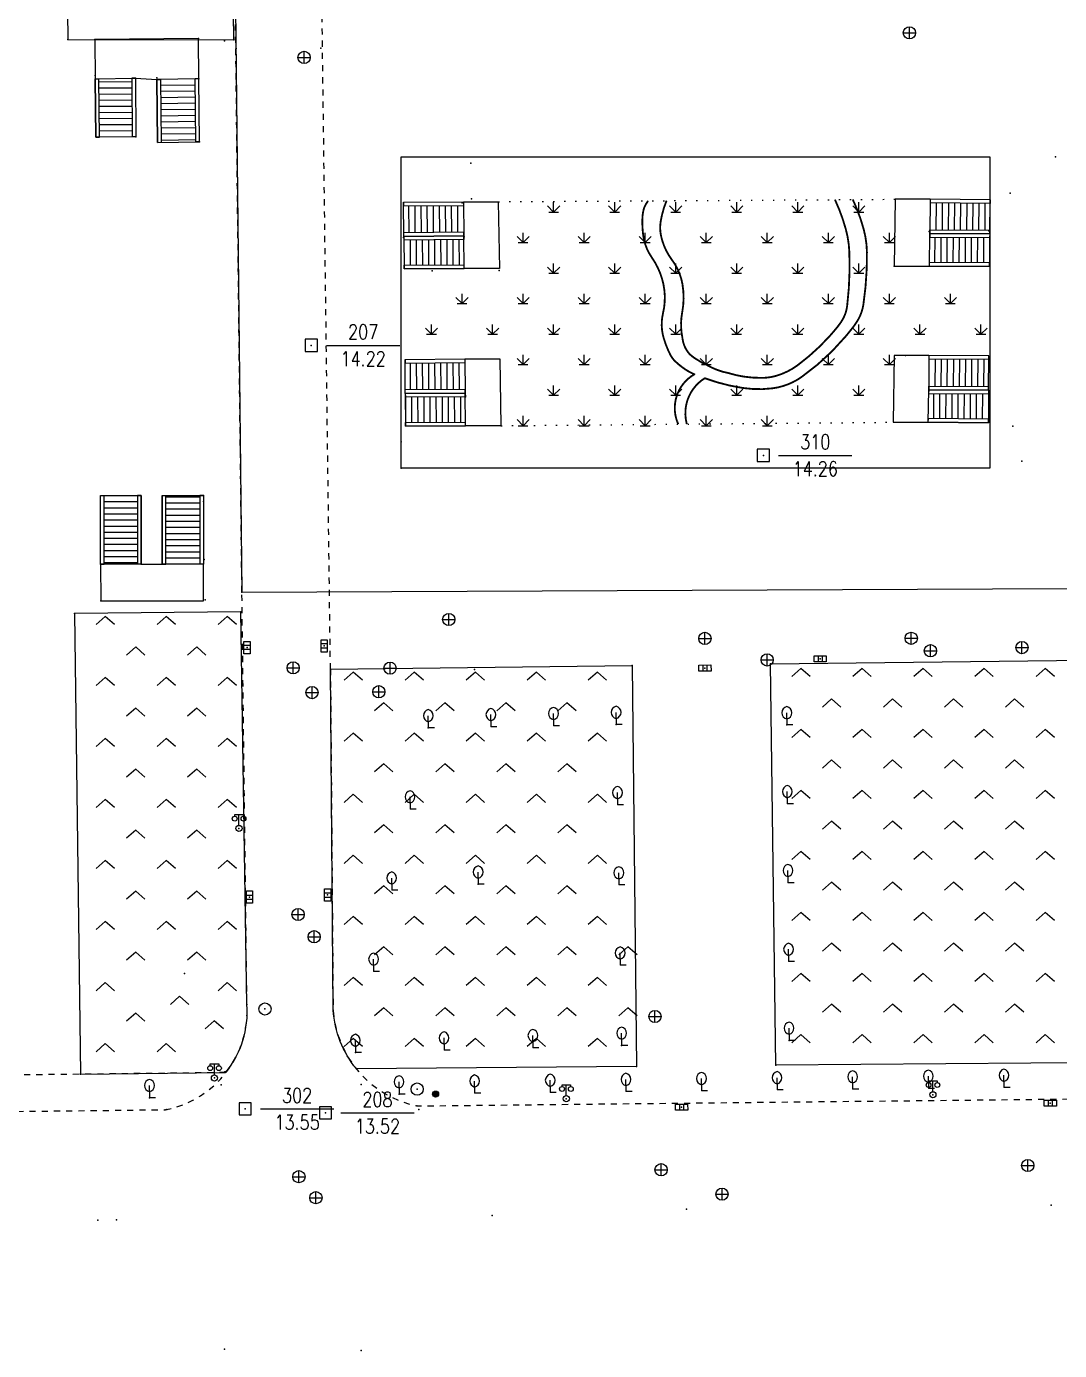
# Model space of a CAD drawing. Extents: x 1060 to 1934, y 610 to 1562.
# Drawn here: x 1554 to 1638.6, y 1188.6 to 1297.1 of the extents above; entities that cross this region are included whole.
import ezdxf
from ezdxf.enums import TextEntityAlignment as Align

# ---------------------------------------------------------------- set-up
doc = ezdxf.new("R2010")
doc.units = 0
doc.header["$LTSCALE"] = 0.5
doc.header["$PDSIZE"] = 0.2
for name, pattern in [('X3', [5, 4, -1]), ('X4', [1.6, 0, -1.6]), ('X6', [2, 1, -1])]:
    doc.linetypes.add(name, pattern=pattern)
doc.layers.get('0').update_dxf_attribs({"linetype": 'CONTINUOUS'})
doc.layers.add('ASSIST', color=7, linetype='CONTINUOUS', plot=False)
for name, color, linetype in [('COMPONENT', 4, 'CONTINUOUS'), ('DLDW', 11, 'CONTINUOUS'), ('DLSS', 4, 'CONTINUOUS'), ('GXYZ', 2, 'CONTINUOUS'), ('JMD', 6, 'CONTINUOUS'), ('KZD', 1, 'CONTINUOUS'), ('ZBTZ', 3, 'CONTINUOUS'), ('ZDH', 1, 'CONTINUOUS')]:
    doc.layers.add(name, color=color, linetype=linetype)
doc.styles.add('HZ', font='rs.shx', dxfattribs={"width": 0.8, "bigfont": 'hztxt.shx'})

# ---------------------------------------------------------------- blocks, each defined once
blk = doc.blocks.new('gc043')
for p, q in [((-1, 0), (1, 0)), ((0, -1), (0, 1))]:
    blk.add_line(p, q)
blk.add_circle((0, 0), 1)
blk = doc.blocks.new('*U25')
at = {"linetype": 'Continuous'}
for points in [[(-0.5, 0.06), (-0.49, -0.11), (-0.49, 0.11)], [(-0.5, 0), (-0.5, -0.06), (-0.5, 0.06)], [(-0.49, -0.11), (-0.5, 0.06), (-0.5, -0.06)], [(-0.49, 0.11), (-0.47, -0.17), (-0.47, 0.17)], [(-0.47, -0.17), (-0.49, 0.11), (-0.49, -0.11)], [(-0.47, 0.17), (-0.45, -0.22), (-0.45, 0.22)], [(-0.45, -0.22), (-0.47, 0.17), (-0.47, -0.17)], [(-0.45, 0.22), (-0.42, -0.27), (-0.42, 0.27)], [(-0.42, -0.27), (-0.45, 0.22), (-0.45, -0.22)], [(-0.42, 0.27), (-0.39, -0.31), (-0.39, 0.31)], [(-0.39, -0.31), (-0.42, 0.27), (-0.42, -0.27)], [(-0.39, 0.31), (-0.35, -0.35), (-0.35, 0.35)], [(-0.35, -0.35), (-0.39, 0.31), (-0.39, -0.31)], [(-0.35, 0.35), (-0.31, -0.39), (-0.31, 0.39)], [(-0.31, -0.39), (-0.35, 0.35), (-0.35, -0.35)], [(-0.31, 0.39), (-0.27, -0.42), (-0.27, 0.42)], [(-0.27, -0.42), (-0.31, 0.39), (-0.31, -0.39)], [(-0.27, 0.42), (-0.22, -0.45), (-0.22, 0.45)], [(-0.22, -0.45), (-0.27, 0.42), (-0.27, -0.42)], [(-0.22, 0.45), (-0.17, -0.47), (-0.17, 0.47)], [(-0.17, -0.47), (-0.22, 0.45), (-0.22, -0.45)], [(-0.17, 0.47), (-0.11, -0.49), (-0.11, 0.49)], [(-0.11, -0.49), (-0.17, 0.47), (-0.17, -0.47)], [(-0.11, 0.49), (-0.06, -0.5), (-0.06, 0.5)], [(-0.06, -0.5), (-0.11, 0.49), (-0.11, -0.49)], [(0, -0.5), (-0.06, 0.5), (-0.06, -0.5)], [(-0.06, 0.5), (0, -0.5), (0, 0.5)], [(0.06, -0.5), (0, 0.5), (0, -0.5)], [(0, 0.5), (0.06, -0.5), (0.06, 0.5)], [(0.11, -0.49), (0.06, 0.5), (0.06, -0.5)], [(0.06, 0.5), (0.11, -0.49), (0.11, 0.49)], [(0.17, -0.47), (0.11, 0.49), (0.11, -0.49)], [(0.11, 0.49), (0.17, -0.47), (0.17, 0.47)], [(0.22, -0.45), (0.17, 0.47), (0.17, -0.47)], [(0.17, 0.47), (0.22, -0.45), (0.22, 0.45)], [(0.27, -0.42), (0.22, 0.45), (0.22, -0.45)], [(0.22, 0.45), (0.27, -0.42), (0.27, 0.42)], [(0.31, -0.39), (0.27, 0.42), (0.27, -0.42)], [(0.27, 0.42), (0.31, -0.39), (0.31, 0.39)], [(0.35, -0.35), (0.31, 0.39), (0.31, -0.39)], [(0.31, 0.39), (0.35, -0.35), (0.35, 0.35)], [(0.39, -0.31), (0.35, 0.35), (0.35, -0.35)], [(0.35, 0.35), (0.39, -0.31), (0.39, 0.31)], [(0.42, -0.27), (0.39, 0.31), (0.39, -0.31)], [(0.39, 0.31), (0.42, -0.27), (0.42, 0.27)], [(0.45, -0.22), (0.42, 0.27), (0.42, -0.27)], [(0.42, 0.27), (0.45, -0.22), (0.45, 0.22)], [(0.47, -0.17), (0.45, 0.22), (0.45, -0.22)], [(0.45, 0.22), (0.47, -0.17), (0.47, 0.17)], [(0.49, -0.11), (0.47, 0.17), (0.47, -0.17)], [(0.47, 0.17), (0.49, -0.11), (0.49, 0.11)], [(0.5, -0.06), (0.49, 0.11), (0.49, -0.11)], [(0.49, 0.11), (0.5, -0.06), (0.5, 0.06)], [(0.5, 0), (0.5, 0.06), (0.5, -0.06)]]:
    blk.add_solid(points, dxfattribs=at)
blk = doc.blocks.new('gcbj0106')
blk.add_circle((0, 0), 0.5)
at = {"linetype": 'Continuous'}
blk.add_blockref('*U25', (0, 0), dxfattribs=at)
blk = doc.blocks.new('gc097')
for p, q in [((-0.7, 2), (-0.7, 2.3)), ((-0.7, 2.3), (0.7, 2.3)), ((0, 0.5), (0, 2.3)), ((0.7, 2.3), (0.7, 2))]:
    blk.add_line(p, q)
for centre, radius in [((-0.7, 1.6), 0.4), ((0, 0), 0.5), ((0.73, 1.6), 0.4)]:
    blk.add_circle(centre, radius)
blk = doc.blocks.new('gc188')
blk.add_circle((0, 0), 1)
blk = doc.blocks.new('gc211')
for p, q in [((0, 0), (-1.5, -1.32)), ((1.5, -1.32), (0, 0))]:
    blk.add_line(p, q)
blk = doc.blocks.new('gc041')
for p, q in [((-1, 0.5), (1, 0.5)), ((-1, -0.5), (-1, 0.5)), ((-0.33, 0.5), (-0.33, -0.5)), ((0.33, 0.5), (0.33, -0.5)), ((1, 0.5), (1, -0.5)), ((1, -0.5), (-1, -0.5))]:
    blk.add_line(p, q)
blk = doc.blocks.new('A$C18D03DA0')
at = {"layer": 'ASSIST', "linetype": 'Continuous', "flags": 128}
for points in [[(0, 0), (4.91, 0.04), (4.93, -2.76), (0.02, -2.8)], [(4.93, -2.76), (0.02, -2.8), (0.04, -5.47), (4.96, -5.43)]]:
    blk.add_lwpolyline(points, close=True, dxfattribs=at)
at = {"layer": 'JMD', "linetype": 'Continuous'}
for p, q in [((0, 0), (4.91, 0.04)), ((0, 0), (0, -0.3)), ((4.91, 0.04), (4.91, -0.26)), ((0, -0.3), (4.91, -0.26)), ((0.41, -0.3), (0.43, -2.49)), ((0.91, -0.29), (0.93, -2.49)), ((1.41, -0.29), (1.43, -2.49)), ((1.91, -0.28), (1.93, -2.48)), ((2.41, -0.28), (2.43, -2.48)), ((2.91, -0.28), (2.93, -2.47)), ((3.41, -0.27), (3.43, -2.47)), ((3.91, -0.27), (3.93, -2.47)), ((4.41, -0.26), (4.43, -2.46)), ((4.91, -0.26), (4.93, -2.46)), ((4.93, -2.46), (0.02, -2.5)), ((0.02, -2.8), (0.02, -2.5)), ((0.02, -2.8), (4.93, -2.76)), ((4.93, -2.76), (0.02, -2.8)), ((0.02, -2.8), (0.03, -3.1)), ((4.94, -3.06), (0.03, -3.1)), ((0.03, -3.1), (0.04, -5.17)), ((0.53, -3.09), (0.54, -5.17)), ((1.03, -3.09), (1.04, -5.16)), ((1.53, -3.09), (1.54, -5.16)), ((2.03, -3.08), (2.04, -5.16)), ((2.53, -3.08), (2.54, -5.15)), ((3.03, -3.07), (3.04, -5.15)), ((3.53, -3.07), (3.54, -5.14)), ((4.03, -3.07), (4.04, -5.14)), ((4.53, -3.06), (4.54, -5.14)), ((4.93, -2.76), (4.93, -2.46)), ((4.93, -2.76), (4.94, -3.06)), ((0.04, -5.17), (4.95, -5.13)), ((0.04, -5.47), (0.04, -5.17)), ((4.96, -5.43), (4.95, -5.13)), ((4.96, -5.43), (0.04, -5.47))]:
    blk.add_line(p, q, dxfattribs=at)
at = {"layer": 'JMD', "linetype": 'Continuous', "flags": 128}
blk.add_lwpolyline([(4.91, 0.04), (7.76, 0.04), (7.85, -5.43), (4.96, -5.43)], dxfattribs=at)
blk = doc.blocks.new('A$C38754354')
at = {"linetype": 'Continuous'}
blk.add_blockref('A$C18D03DA0', (-4.94, 3.06), dxfattribs=at)
blk = doc.blocks.new('A$C49C81DE8')
at = {"linetype": 'Continuous', "xscale": -1}
blk.add_blockref('A$C18D03DA0', (7.85, 5.43), dxfattribs=at)
blk = doc.blocks.new('A$C7513591F')
at = {"linetype": 'Continuous', "xscale": -1}
blk.add_blockref('A$C18D03DA0', (7.757, -0.04), dxfattribs=at)
blk = doc.blocks.new('gc124')
for p, q in [((-1, 1), (0, 0)), ((-0.8, 0), (0.8, 0)), ((0, 0), (0, 1.6)), ((0, 0), (1, 1))]:
    blk.add_line(p, q)
blk = doc.blocks.new('gc143')
for p, q in [((0, 1), (0, 2)), ((0, 1), (0, 0)), ((1, 0), (0, 0))]:
    blk.add_line(p, q)
for centre, start, end in [((0.225, 2), 102.68038, 257.31962), ((-0.225, 2), 282.68038, 77.31962)]:
    blk.add_arc(centre, 1.025, start, end)
blk = doc.blocks.new('gc115')
blk.add_lwpolyline([(-1, -1), (1, -1), (1, 1), (-1, 1)], close=True)
blk.add_point((0, 0))

msp = doc.modelspace()

# ---------------------------------------------------------------- linework, layer by layer
at = {"layer": 'ASSIST', "linetype": 'Continuous', "flags": 128}
for points in [[(1562.88, 1292.83), (1562.92, 1288.03), (1559.64, 1288), (1559.59, 1292.8)], [(1568.14, 1287.63), (1568.07, 1292.79), (1564.63, 1292.74), (1564.7, 1287.58)], [(1560.04, 1253.02), (1560.04, 1258.65), (1563.35, 1258.65), (1563.35, 1253.02)], [(1568.45, 1258.65), (1568.45, 1253.02), (1565.07, 1253.02), (1565.07, 1258.65)]]:
    msp.add_lwpolyline(points, close=True, dxfattribs=at)
at = {"layer": 'DLSS', "linetype": 'X6', "elevation": 13.77, "flags": 128}
for points in [[(1578.86, 1244.42), (1576.98, 1391.98), (1576.98, 1405.81, -0.207514), (1578.94, 1412.08, -0.238549), (1584.21, 1415), (1691.08, 1416.2, -0.252129), (1696.69, 1413.18, -0.114855), (1698.4, 1407.87), (1698.31, 1399.46), (1699.07, 1358.32)], [(1481.27, 1263.79), (1481.85, 1213.45, 0.346148), (1487.36, 1207.43), (1565.32, 1208.33)], [(1565.32, 1208.33), (1565.46, 1208.35, 0.374764), (1572.02, 1216.96), (1571.61, 1250.74)], [(1578.86, 1244.42), (1579.08, 1216.48, 0.334829), (1585.94, 1208.64), (1664.15, 1209.47)]]:
    msp.add_lwpolyline(points, format="xyb", dxfattribs=at)
for points in [[(1571.61, 1250.74), (1570.02, 1391.86)], [(1570.27, 1211.37), (1482.9, 1210.36)]]:
    msp.add_lwpolyline(points, dxfattribs=at)
at = {"layer": 'DLSS', "linetype": 'X3', "const_width": 0.15}
for points in [[(1604.88, 1282.8, 0.030331), (1604.62, 1282.37, 0.054726), (1604.52, 1282.11, 0.060133), (1604.41, 1281.3, 0.037433), (1604.47, 1280, 0.120794), (1605.18, 1278.15, -0.100302), (1606.13, 1275.97, -0.110538), (1606.1, 1273.59, 0.129724), (1606.15, 1271.56, 0.04447), (1606.68, 1270.21, 0.090147), (1607.11, 1269.63, 0.039329), (1607.91, 1268.99, 0.046843), (1608.67, 1268.58, 0.009878)], [(1609.52, 1268.26, 0.051793), (1612.63, 1267.46, 0.06863), (1615.06, 1267.43, 0.123642), (1617.46, 1268.37, 0.064038), (1621.07, 1271.7, 0.008657), (1621.68, 1272.46, 0.018652), (1621.94, 1272.83, 0.110521), (1622.51, 1274.3, 0.04006), (1622.8, 1278.59, 0.062799), (1622.54, 1280.44, 0.044523), (1621.64, 1282.9)]]:
    msp.add_lwpolyline(points, format="xyb", dxfattribs=at)
at = {"layer": 'DLSS', "linetype": 'X3', "const_width": 0.15, "flags": 128}
for points in [[(1606.39, 1282.81, 0.056396), (1605.91, 1281.11, 0.08983), (1605.92, 1280, 0.112897), (1606.84, 1277.94, -0.118897), (1607.69, 1275.97, -0.090118), (1607.67, 1273.65, 0.100097), (1607.69, 1271.56, 0.165373), (1608.3, 1270.21, 0.061543), (1608.98, 1269.73, 0.059077), (1609.64, 1269.37, 0.088737), (1611.46, 1268.68, 0.077198), (1614.06, 1268.29, 0.07896), (1615.35, 1268.45, 0.089754), (1617.12, 1269.32, 0.049742), (1619.74, 1271.7, 0.011298), (1620.33, 1272.39, 0.018845), (1620.66, 1272.83, 0.123632), (1621.18, 1274.18, 0.039904), (1621.36, 1278.59, 0.057354), (1621.07, 1280.47, 0.042174), (1620.18, 1282.89)], [(1608.67, 1268.58, 0.166351), (1607.3, 1267.02, 0.166351), (1607.18, 1264.95, 0.018995), (1607.26, 1264.72, 0.018995), (1607.35, 1264.49)], [(1609.52, 1268.26, 0.144346), (1608.25, 1266.83, 0.144346), (1607.96, 1264.95, 0.017094), (1608, 1264.72, 0.017094), (1608.05, 1264.5)]]:
    msp.add_lwpolyline(points, format="xyb", dxfattribs=at)
at = {"layer": 'JMD', "linetype": 'Continuous'}
for p, q in [((1559.59, 1292.8), (1559.89, 1292.8)), ((1559.59, 1292.8), (1559.64, 1288)), ((1559.94, 1288.01), (1559.89, 1292.8)), ((1562.58, 1292.53), (1559.9, 1292.51)), ((1562.59, 1292.03), (1559.9, 1292.01)), ((1562.88, 1292.83), (1562.58, 1292.83)), ((1562.58, 1292.83), (1562.62, 1288.03)), ((1562.88, 1292.83), (1562.92, 1288.03)), ((1564.63, 1292.74), (1564.93, 1292.74)), ((1564.7, 1287.58), (1564.63, 1292.74)), ((1567.77, 1292.78), (1564.93, 1292.74)), ((1564.93, 1292.74), (1565, 1287.59)), ((1567.77, 1292.28), (1564.93, 1292.24)), ((1568.07, 1292.79), (1567.77, 1292.78)), ((1567.84, 1287.62), (1567.77, 1292.78)), ((1568.14, 1287.63), (1568.07, 1292.79)), ((1562.59, 1291.53), (1559.91, 1291.51)), ((1562.6, 1291.03), (1559.91, 1291.01)), ((1567.78, 1291.78), (1564.94, 1291.74)), ((1567.79, 1291.28), (1564.95, 1291.24)), ((1562.6, 1290.53), (1559.92, 1290.51)), ((1562.6, 1290.03), (1559.92, 1290.01)), ((1567.79, 1290.78), (1564.95, 1290.74)), ((1567.8, 1290.28), (1564.96, 1290.24)), ((1567.81, 1289.78), (1564.97, 1289.74)), ((1562.61, 1289.53), (1559.92, 1289.51)), ((1562.61, 1289.03), (1559.93, 1289.01)), ((1567.81, 1289.28), (1564.98, 1289.24)), ((1567.82, 1288.78), (1564.98, 1288.74)), ((1559.64, 1288), (1559.94, 1288.01)), ((1562.62, 1288.53), (1559.93, 1288.51)), ((1562.62, 1288.03), (1559.94, 1288.01)), ((1562.92, 1288.03), (1562.62, 1288.03)), ((1567.83, 1288.28), (1564.99, 1288.24)), ((1567.83, 1287.78), (1565, 1287.74)), ((1568.14, 1287.63), (1567.84, 1287.62)), ((1564.7, 1287.58), (1565, 1287.59)), ((1560.04, 1258.65), (1560.34, 1258.65)), ((1560.04, 1253.02), (1560.04, 1258.65)), ((1560.34, 1253.02), (1560.34, 1258.65)), ((1560.34, 1258.65), (1563.05, 1258.65)), ((1563.35, 1258.65), (1563.05, 1258.65)), ((1563.05, 1258.65), (1563.05, 1253.02)), ((1563.35, 1253.02), (1563.35, 1258.65)), ((1565.07, 1258.65), (1565.37, 1258.65)), ((1565.07, 1258.65), (1565.07, 1253.02)), ((1565.37, 1253.02), (1565.37, 1258.65)), ((1568.15, 1258.52), (1565.37, 1258.52)), ((1568.45, 1258.65), (1568.15, 1258.65)), ((1568.15, 1258.65), (1568.15, 1253.02)), ((1568.45, 1258.65), (1568.45, 1253.02)), ((1560.34, 1258.15), (1563.05, 1258.15)), ((1560.34, 1257.65), (1563.05, 1257.65)), ((1568.15, 1258.02), (1565.37, 1258.02)), ((1568.15, 1257.52), (1565.37, 1257.52)), ((1560.34, 1257.15), (1563.05, 1257.15)), ((1560.34, 1256.65), (1563.05, 1256.65)), ((1560.34, 1256.15), (1563.05, 1256.15)), ((1568.15, 1257.02), (1565.37, 1257.02)), ((1568.15, 1256.52), (1565.37, 1256.52)), ((1560.34, 1255.65), (1563.05, 1255.65)), ((1560.34, 1255.15), (1563.05, 1255.15)), ((1568.15, 1256.02), (1565.37, 1256.02)), ((1568.15, 1255.52), (1565.37, 1255.52)), ((1560.34, 1254.65), (1563.05, 1254.65)), ((1560.34, 1254.15), (1563.05, 1254.15)), ((1568.15, 1255.02), (1565.37, 1255.02)), ((1568.15, 1254.52), (1565.37, 1254.52)), ((1568.15, 1254.02), (1565.37, 1254.02)), ((1560.04, 1253.02), (1560.34, 1253.02)), ((1560.34, 1253.65), (1563.05, 1253.65)), ((1560.34, 1253.15), (1563.05, 1253.15)), ((1563.35, 1253.02), (1563.05, 1253.02)), ((1565.07, 1253.02), (1565.37, 1253.02)), ((1568.15, 1253.52), (1565.37, 1253.52)), ((1568.15, 1253.02), (1565.37, 1253.02)), ((1568.45, 1253.02), (1568.15, 1253.02))]:
    msp.add_line(p, q, dxfattribs=at)
at = {"layer": 'JMD', "linetype": 'Continuous', "flags": 128}
for points in [[(1571.61, 1250.74), (1786.79, 1251.69), (1786.26, 1299.57), (1571.08, 1298.61)], [(1584.64, 1260.9), (1584.64, 1286.4), (1632.87, 1286.4), (1632.87, 1260.9)]]:
    msp.add_lwpolyline(points, close=True, dxfattribs=at)
for points in [[(1568.07, 1292.79), (1568.05, 1296.08), (1559.56, 1296), (1559.59, 1292.8)], [(1562.88, 1292.83), (1564.63, 1292.74)], [(1560.04, 1253.02), (1560.06, 1250.01), (1568.45, 1250.01), (1568.45, 1253.02)]]:
    msp.add_lwpolyline(points, dxfattribs=at)
at = {"layer": 'JMD', "linetype": 'X4', "flags": 128}
for points in [[(1592.61, 1282.72), (1625.12, 1282.92)], [(1592.82, 1264.37), (1624.94, 1264.65)]]:
    msp.add_lwpolyline(points, dxfattribs=at)
at = {"layer": 'JMD', "linetype": 'Continuous', "elevation": 16.8, "flags": 128}
msp.add_lwpolyline([(1563.35, 1253.02), (1565.07, 1253.02)], dxfattribs=at)
at = {"layer": 'KZD', "linetype": 'Continuous'}
for p, q in [((1578.54, 1270.95), (1584.54, 1270.95)), ((1615.57, 1261.94), (1621.57, 1261.94)), ((1573.13, 1208.4), (1579.13, 1208.4)), ((1579.71, 1208.07), (1585.71, 1208.07))]:
    msp.add_line(p, q, dxfattribs=at)
at = {"layer": 'ZBTZ', "linetype": 'Continuous', "flags": 128}
for points, elevation in [([(1570.94, 1295.97), (1570.32, 1346.32), (1556.76, 1346.16), (1557.34, 1296.02)], 14.24), ([(1615.34, 1211.98), (1614.9, 1244.85), (1664.07, 1245.43), (1664.07, 1212.35)], 13.63)]:
    msp.add_lwpolyline(points, close=True, dxfattribs=dict(at, elevation=elevation))
for points, elevation in [([(1571.51, 1249.12), (1557.91, 1248.97), (1558.39, 1211.24), (1570.27, 1211.37, 0.19367), (1572.02, 1216.96)], 14.09), ([(1578.86, 1244.42), (1603.57, 1244.73), (1603.93, 1211.86), (1580.99, 1211.67, -0.153165), (1579.08, 1216.48)], 14.15)]:
    msp.add_lwpolyline(points, format="xyb", close=True, dxfattribs=dict(at, elevation=elevation))
at = {"layer": 'ZDH', "linetype": 'Continuous'}
for p in [(1626.28, 1296.56, 13.86), (1626.28, 1296.56, 13.86), (1557.34, 1296.02, 14), (1557.34, 1296.02, 14), (1557.34, 1296.02, 14), (1559.56, 1296, 16.93), (1559.56, 1296, 16.93), (1559.56, 1296, 16.93), (1568.05, 1296.08, 16.91), (1568.05, 1296.08, 16.91), (1568.05, 1296.08, 16.91), (1570.17, 1295.91, 14.12), (1570.17, 1295.91, 14.12), (1570.17, 1295.91, 14.12), (1570.94, 1295.97, 14.24), (1570.94, 1295.97, 14.24), (1570.94, 1295.97, 14.24), (1571.13, 1295.27, 14.23), (1571.13, 1295.27, 14.23), (1571.13, 1295.27, 14.23), (1578.08, 1295.3, 14.22), (1578.08, 1295.3, 14.22), (1578.08, 1295.3, 14.22), (1576.7, 1294.54, 14.26), (1576.7, 1294.54, 14.26), (1576.7, 1294.54, 14.26), (1559.58, 1293.05, 16.93), (1559.58, 1293.05, 16.93), (1559.58, 1293.05, 16.93), (1562.88, 1292.83, 16.92), (1562.88, 1292.83, 16.92), (1562.88, 1292.83, 16.92), (1564.63, 1292.86, 17.32), (1564.63, 1292.86, 16.91), (1564.63, 1292.86, 16.91), (1564.63, 1292.86, 16.91), (1568.07, 1292.79, 16.9), (1568.07, 1292.79, 16.9), (1568.07, 1292.79, 16.9), (1559.64, 1288.16, 19.39), (1559.64, 1288.16, 19.39), (1559.64, 1288.16, 19.39), (1562.92, 1288.03, 19.42), (1562.92, 1288.03, 19.42), (1562.92, 1288.03, 19.42), (1568.14, 1287.63, 14.14), (1568.14, 1287.63, 14.14), (1568.14, 1287.63, 14.14), (1590.37, 1285.87, 14.27), (1590.37, 1285.87, 14.27), (1638.25, 1286.4, 14.28), (1638.25, 1286.4, 14.28), (1634.52, 1283.43, 14.26), (1634.52, 1283.43, 14.26), (1589.66, 1282.63, 16.99), (1589.66, 1282.63, 16.99), (1590.41, 1282.96, 14.24), (1590.41, 1282.96, 14.24), (1592.62, 1282.68, 16.98), (1592.62, 1282.68, 16.98), (1604.52, 1282.11, 13.77), (1604.52, 1282.11, 13.77), (1627.9, 1280.27, 16.93), (1627.9, 1280.27, 16.93), (1632.79, 1280.34, 14.25), (1632.79, 1280.34, 14.25), (1584.85, 1279.79, 14.26), (1584.85, 1279.79, 14.26), (1589.82, 1279.84, 17.03), (1589.82, 1279.84, 17.03), (1604.47, 1280, 13.9), (1604.47, 1280, 13.9), (1587.19, 1277.05, 18.42), (1587.19, 1277.05, 18.42), (1592.67, 1277.09, 16.99), (1592.67, 1277.09, 16.99), (1625.03, 1277.45, 16.98), (1625.03, 1277.45, 16.98), (1606.13, 1275.97, 13.97), (1606.13, 1275.97, 13.97), (1621.94, 1272.83, 13.88), (1621.94, 1272.83, 13.88), (1606.15, 1271.56, 13.98), (1606.15, 1271.56, 13.98), (1621.07, 1271.7, 13.9), (1621.07, 1271.7, 13.9), (1577.29, 1270.95, 14.22), (1607.11, 1269.63, 13.96), (1607.11, 1269.63, 13.96), (1625.95, 1270.12, 21.61), (1625.95, 1270.12, 21.61), (1608.67, 1268.58, 13.93), (1608.67, 1268.58, 13.93), (1609.52, 1268.26, 13.92), (1609.52, 1268.26, 13.92), (1589.89, 1267.14, 17.01), (1589.89, 1267.14, 17.01), (1615.06, 1267.43, 13.9), (1615.06, 1267.43, 13.9), (1589.91, 1266.74, 16.87), (1589.91, 1266.74, 16.87), (1607.96, 1264.95, 13.82), (1607.96, 1264.95, 13.82), (1634.75, 1264.33, 14.26), (1634.75, 1264.33, 14.26), (1584.65, 1263.04, 14.26), (1584.65, 1263.04, 14.26), (1614.32, 1261.94, 14.26), (1584.64, 1260.9, 14.26), (1584.64, 1260.9, 14.26), (1635.48, 1261.45, 14.26), (1635.48, 1261.45, 14.26), (1568.45, 1258.65, 14.13), (1568.45, 1258.65, 14.13), (1568.45, 1258.65, 14.13), (1568.45, 1258.17, 19.43), (1568.45, 1258.17, 19.43), (1568.45, 1258.17, 19.43), (1560.04, 1253.02, 16.93), (1560.04, 1253.02, 16.93), (1560.04, 1253.02, 16.93), (1563.35, 1253.02, 16.8), (1563.35, 1253.02, 16.8), (1563.35, 1253.02, 16.8), (1565.07, 1253.39, 16.91), (1565.07, 1253.39, 16.91), (1565.07, 1253.39, 16.91), (1568.52, 1253.41, 16.91), (1568.52, 1253.41, 16.91), (1568.52, 1253.41, 16.91), (1571.61, 1250.74, 14.07), (1571.61, 1250.74, 14.07), (1571.61, 1250.74, 14.07), (1560.06, 1250.01, 16.92), (1560.06, 1250.01, 16.92), (1560.06, 1250.01, 16.92), (1568.59, 1250.09, 16.92), (1568.59, 1250.09, 16.92), (1568.59, 1250.09, 16.92), (1557.91, 1248.97, 13.99), (1557.91, 1248.97, 13.99), (1557.91, 1248.97, 13.99), (1571.51, 1249.12, 14.09), (1571.51, 1249.12, 14.09), (1571.51, 1249.12, 14.09), (1588.55, 1248.49, 13.89), (1588.55, 1248.49, 13.89), (1588.55, 1248.49, 13.89), (1609.53, 1246.94, 13.85), (1609.53, 1246.94, 13.85), (1609.53, 1246.94, 13.85), (1626.43, 1246.95, 13.82), (1626.43, 1246.95, 13.82), (1626.43, 1246.95, 13.82), (1572.03, 1246.19, 14.2), (1572.03, 1246.19, 14.2), (1572.03, 1246.19, 14.2), (1578.35, 1246.32, 14.19), (1578.35, 1246.32, 14.19), (1578.35, 1246.32, 14.19), (1628, 1245.93, 13.8), (1628, 1245.93, 13.8), (1628, 1245.93, 13.8), (1635.5, 1246.19, 13.81), (1635.5, 1246.19, 13.81), (1635.5, 1246.19, 13.81), (1575.81, 1244.53, 14.24), (1575.81, 1244.53, 14.24), (1575.81, 1244.53, 14.24), (1578.86, 1244.42, 14.15), (1578.86, 1244.42, 14.15), (1578.86, 1244.42, 14.15), (1583.74, 1244.5, 13.82), (1583.74, 1244.5, 13.82), (1583.74, 1244.5, 13.82), (1590.67, 1244.4, 13.81), (1590.67, 1244.4, 13.81), (1590.67, 1244.4, 13.81), (1603.57, 1244.73, 13.81), (1603.57, 1244.73, 13.81), (1603.57, 1244.73, 13.81), (1609.53, 1244.51, 13.79), (1609.53, 1244.51, 13.79), (1609.53, 1244.51, 13.79), (1614.63, 1245.18, 13.79), (1614.63, 1245.18, 13.79), (1614.63, 1245.18, 13.79), (1614.9, 1244.85, 13.79), (1614.9, 1244.85, 13.79), (1614.9, 1244.85, 13.79), (1618.97, 1245.26, 13.78), (1618.97, 1245.26, 13.78), (1618.97, 1245.26, 13.78), (1577.35, 1242.5, 14.21), (1577.35, 1242.5, 14.21), (1577.35, 1242.5, 14.21), (1582.82, 1242.57, 14.11), (1582.82, 1242.57, 14.11), (1582.82, 1242.57, 14.11), (1602.26, 1239.88, 13.92), (1602.26, 1239.88, 13.92), (1602.26, 1239.88, 13.92), (1586.87, 1239.61, 14.17), (1586.87, 1239.61, 14.17), (1586.87, 1239.61, 14.17), (1616.24, 1239.85, 14.01), (1616.24, 1239.85, 14.01), (1616.24, 1239.85, 14.01), (1571.37, 1231.37, 14.27), (1571.37, 1231.37, 14.27), (1571.37, 1231.37, 14.27), (1578.63, 1225.92, 14), (1578.63, 1225.92, 14), (1578.63, 1225.92, 14), (1590.96, 1226.8, 14.46), (1590.96, 1226.8, 14.46), (1590.96, 1226.8, 14.46), (1572.23, 1225.75, 14), (1572.23, 1225.75, 14), (1572.23, 1225.75, 14), (1576.21, 1224.32, 13.99), (1576.21, 1224.32, 13.99), (1576.21, 1224.32, 13.99), (1577.53, 1222.5, 13.93), (1577.53, 1222.5, 13.93), (1577.53, 1222.5, 13.93), (1566.9, 1219.48, 13.97), (1566.9, 1219.48, 13.97), (1566.9, 1219.48, 13.97), (1572.02, 1216.96, 13.75), (1572.02, 1216.96, 13.75), (1572.02, 1216.96, 13.75), (1573.5, 1216.58, 13.77), (1573.5, 1216.58, 13.77), (1573.5, 1216.58, 13.77), (1579.08, 1216.48, 13.74), (1579.08, 1216.48, 13.74), (1579.08, 1216.48, 13.74), (1605.44, 1215.97, 13.61), (1605.44, 1215.97, 13.61), (1605.44, 1215.97, 13.61), (1616.42, 1214.01, 14), (1616.42, 1214.01, 14), (1616.42, 1214.01, 14), (1580.9, 1213.01, 13.83), (1580.9, 1213.01, 13.83), (1580.9, 1213.01, 13.83), (1602.71, 1213.6, 13.82), (1602.71, 1213.6, 13.82), (1602.71, 1213.6, 13.82), (1603.93, 1211.86, 13.54), (1603.93, 1211.86, 13.54), (1603.93, 1211.86, 13.54), (1615.34, 1211.98, 13.63), (1615.34, 1211.98, 13.63), (1615.34, 1211.98, 13.63), (1558.39, 1211.24, 13.5), (1558.39, 1211.24, 13.5), (1558.39, 1211.24, 13.5), (1569.36, 1210.93, 13.57), (1569.36, 1210.93, 13.57), (1569.36, 1210.93, 13.57), (1570.13, 1211.37, 13.59), (1570.13, 1211.37, 13.59), (1570.13, 1211.37, 13.59), (1570.21, 1211.44, 13.63), (1570.21, 1211.44, 13.63), (1570.21, 1211.44, 13.63), (1580.99, 1211.67, 13.61), (1580.99, 1211.67, 13.61), (1580.99, 1211.67, 13.61), (1569.92, 1210.38, 13.51), (1569.92, 1210.38, 13.51), (1569.92, 1210.38, 13.51), (1581.38, 1210.39, 13.54), (1581.38, 1210.39, 13.54), (1581.38, 1210.39, 13.54), (1584.48, 1209.61, 13.56), (1584.48, 1209.61, 13.56), (1584.48, 1209.61, 13.56), (1585.96, 1210.02, 13.55), (1585.96, 1210.02, 13.55), (1585.96, 1210.02, 13.55), (1587.47, 1209.61, 13.52), (1587.47, 1209.61, 13.52), (1587.47, 1209.61, 13.52), (1628.2, 1209.55, 13.79), (1628.2, 1209.55, 13.79), (1628.2, 1209.55, 13.79), (1564.04, 1209.31, 13.5), (1564.04, 1209.31, 13.5), (1564.04, 1209.31, 13.5), (1585.94, 1208.64, 13.39), (1585.94, 1208.64, 13.39), (1585.94, 1208.64, 13.39), (1598.18, 1209.23, 13.46), (1598.18, 1209.23, 13.46), (1598.18, 1209.23, 13.46), (1607.62, 1208.54, 13.4), (1607.62, 1208.54, 13.4), (1607.62, 1208.54, 13.4), (1637.82, 1208.87, 13.85), (1637.82, 1208.87, 13.85), (1637.82, 1208.87, 13.85), (1565.32, 1208.33, 13.39), (1565.32, 1208.33, 13.39), (1565.32, 1208.33, 13.39), (1565.46, 1208.35, 13.39), (1565.46, 1208.35, 13.39), (1565.46, 1208.35, 13.39), (1571.88, 1208.4, 13.55), (1578.46, 1208.07, 13.52), (1586.11, 1208.35, 13.39), (1586.11, 1208.35, 13.39), (1586.11, 1208.35, 13.39), (1605.94, 1203.41, 13.47), (1605.94, 1203.41, 13.47), (1605.94, 1203.41, 13.47), (1635.97, 1203.76, 13.87), (1635.97, 1203.76, 13.87), (1635.97, 1203.76, 13.87), (1576.28, 1202.84, 13.48), (1576.28, 1202.84, 13.48), (1576.28, 1202.84, 13.48), (1577.67, 1201.12, 13.42), (1577.67, 1201.12, 13.42), (1577.67, 1201.12, 13.42), (1610.93, 1201.41, 13.51), (1610.93, 1201.41, 13.51), (1610.93, 1201.41, 13.51), (1608.01, 1200.17, 13.43), (1608.01, 1200.17, 13.43), (1608.01, 1200.17, 13.43), (1637.89, 1200.51, 13.85), (1637.89, 1200.51, 13.85), (1637.89, 1200.51, 13.85), (1559.81, 1199.28, 13.3), (1559.81, 1199.28, 13.3), (1559.81, 1199.28, 13.3), (1561.35, 1199.32, 13.29), (1561.35, 1199.32, 13.29), (1561.35, 1199.32, 13.29), (1592.11, 1199.65, 13.33), (1592.11, 1199.65, 13.33), (1592.11, 1199.65, 13.33), (1570.17, 1188.71, 12.82), (1570.17, 1188.71, 12.82), (1570.17, 1188.71, 12.82), (1581.37, 1188.6, 12.79), (1581.37, 1188.6, 12.79), (1581.37, 1188.6, 12.79)]:
    msp.add_point(p, dxfattribs=at)

# ---------------------------------------------------------------- block references
at = {"linetype": 'Continuous'}
for name, p in [('A$C18D03DA0', (1584.85, 1282.68, 16.98)), ('A$C49C81DE8', (1625.03, 1277.45, 16.98)), ('A$C38754354', (1589.91, 1266.74, 16.87)), ('A$C7513591F', (1625.03, 1270.12, 16.98))]:
    msp.add_blockref(name, p, dxfattribs=at)
at = {"layer": 'COMPONENT', "linetype": 'Continuous', "xscale": 0.5, "yscale": 0.5}
msp.add_blockref('gcbj0106', (1587.47, 1209.61, 13.52), dxfattribs=at)
at = {"layer": 'DLDW', "linetype": 'Continuous', "xscale": 0.5, "yscale": 0.5}
for p in [(1571.37, 1231.37, 14.27), (1569.36, 1210.93, 13.57), (1628.2, 1209.55, 13.79), (1598.18, 1209.23, 13.46)]:
    msp.add_blockref('gc097', p, dxfattribs=at)
at = {"layer": 'GXYZ', "linetype": 'Continuous', "xscale": 0.5, "yscale": 0.5}
for name, p in [('gc043', (1626.28, 1296.56, 13.86)), ('gc043', (1576.7, 1294.54)), ('gc043', (1588.55, 1248.49)), ('gc043', (1609.53, 1246.94)), ('gc043', (1626.43, 1246.95)), ('gc043', (1628, 1245.93)), ('gc043', (1635.5, 1246.19)), ('gc043', (1614.63, 1245.18)), ('gc043', (1575.81, 1244.53)), ('gc043', (1583.74, 1244.5)), ('gc043', (1577.35, 1242.5)), ('gc043', (1582.82, 1242.57)), ('gc043', (1576.21, 1224.32)), ('gc043', (1577.53, 1222.5)), ('gc188', (1573.5, 1216.58)), ('gc043', (1605.44, 1215.97)), ('gc188', (1585.96, 1210.02)), ('gc043', (1635.97, 1203.76)), ('gc043', (1576.28, 1202.84)), ('gc043', (1605.94, 1203.41)), ('gc043', (1610.93, 1201.41)), ('gc043', (1577.67, 1201.12))]:
    msp.add_blockref(name, p, dxfattribs=at)
at = {"layer": 'GXYZ', "linetype": 'Continuous', "yscale": 0.5, "zscale": 0.5}
for p, xscale, rotation in [((1572.03, 1246.19, 14.2), 0.5, 270), ((1578.35, 1246.32, 14.19), 0.5, 270), ((1609.53, 1244.51, 13.79), 0.5, 0.6405110541739126), ((1572.23, 1225.75, 14), 0.5, 90), ((1578.63, 1225.92, 14), 0.5, 90), ((1607.62, 1208.54, 13.4), 0.4999999999999999, 0.5812356904868943), ((1637.82, 1208.87, 13.85), 0.5, 359.9961605557224)]:
    msp.add_blockref('gc041', p, dxfattribs=dict(at, xscale=xscale, rotation=rotation))
at = {"layer": 'GXYZ', "linetype": 'Continuous', "xscale": 0.5, "yscale": 0.5, "zscale": 0.5}
msp.add_blockref('gc041', (1618.97, 1245.26, 13.78), dxfattribs=at)
at = {"layer": 'KZD', "linetype": 'Continuous', "xscale": 0.5, "yscale": 0.5}
for p in [(1577.29, 1270.95, 14.22), (1614.32, 1261.94, 14.26), (1571.88, 1208.4, 13.55), (1578.46, 1208.07, 13.52)]:
    msp.add_blockref('gc115', p, dxfattribs=at)
at = {"layer": 'ZBTZ', "linetype": 'Continuous', "xscale": 0.5, "yscale": 0.5}
for name, p in [('gc124', (1597.14, 1281.87)), ('gc124', (1602.14, 1281.87)), ('gc124', (1607.14, 1281.87)), ('gc124', (1612.14, 1281.87)), ('gc124', (1617.14, 1281.87)), ('gc124', (1622.14, 1281.87)), ('gc124', (1594.64, 1279.37)), ('gc124', (1599.64, 1279.37)), ('gc124', (1604.64, 1279.37)), ('gc124', (1609.64, 1279.37)), ('gc124', (1614.64, 1279.37)), ('gc124', (1619.64, 1279.37)), ('gc124', (1624.64, 1279.37)), ('gc124', (1597.14, 1276.87)), ('gc124', (1602.14, 1276.87)), ('gc124', (1607.14, 1276.87)), ('gc124', (1612.14, 1276.87)), ('gc124', (1617.14, 1276.87)), ('gc124', (1622.14, 1276.87)), ('gc124', (1589.64, 1274.37)), ('gc124', (1594.64, 1274.37)), ('gc124', (1599.64, 1274.37)), ('gc124', (1604.64, 1274.37)), ('gc124', (1609.64, 1274.37)), ('gc124', (1614.64, 1274.37)), ('gc124', (1619.64, 1274.37)), ('gc124', (1624.64, 1274.37)), ('gc124', (1629.64, 1274.37)), ('gc124', (1587.14, 1271.87)), ('gc124', (1592.14, 1271.87)), ('gc124', (1597.14, 1271.87)), ('gc124', (1602.14, 1271.87)), ('gc124', (1607.14, 1271.87)), ('gc124', (1612.14, 1271.87)), ('gc124', (1617.14, 1271.87)), ('gc124', (1622.14, 1271.87)), ('gc124', (1627.14, 1271.87)), ('gc124', (1632.14, 1271.87)), ('gc124', (1594.64, 1269.37)), ('gc124', (1599.64, 1269.37)), ('gc124', (1604.64, 1269.37)), ('gc124', (1609.64, 1269.37)), ('gc124', (1614.64, 1269.37)), ('gc124', (1619.64, 1269.37)), ('gc124', (1624.64, 1269.37)), ('gc124', (1597.14, 1266.87)), ('gc124', (1602.14, 1266.87)), ('gc124', (1607.14, 1266.87)), ('gc124', (1612.14, 1266.87)), ('gc124', (1617.14, 1266.87)), ('gc124', (1622.14, 1266.87)), ('gc124', (1594.64, 1264.37)), ('gc124', (1599.64, 1264.37)), ('gc124', (1604.64, 1264.37)), ('gc124', (1609.64, 1264.37)), ('gc124', (1614.64, 1264.37)), ('gc211', (1560.41, 1248.74)), ('gc211', (1565.41, 1248.74)), ('gc211', (1570.41, 1248.74)), ('gc211', (1562.91, 1246.24)), ('gc211', (1567.91, 1246.24)), ('gc211', (1617.4, 1244.48)), ('gc211', (1617.4, 1244.48)), ('gc211', (1622.4, 1244.48)), ('gc211', (1622.4, 1244.48)), ('gc211', (1627.4, 1244.48)), ('gc211', (1627.4, 1244.48)), ('gc211', (1632.4, 1244.48)), ('gc211', (1632.4, 1244.48)), ('gc211', (1637.4, 1244.48)), ('gc211', (1637.4, 1244.48)), ('gc211', (1560.41, 1243.74)), ('gc211', (1565.41, 1243.74)), ('gc211', (1570.41, 1243.74)), ('gc211', (1580.73, 1244.17)), ('gc211', (1585.73, 1244.17)), ('gc211', (1590.73, 1244.17)), ('gc211', (1595.73, 1244.17)), ('gc211', (1600.73, 1244.17)), ('gc211', (1562.91, 1241.24)), ('gc211', (1567.91, 1241.24)), ('gc211', (1583.23, 1241.67)), ('gc143', (1586.87, 1239.61, 14.17)), ('gc211', (1588.23, 1241.67)), ('gc143', (1592, 1239.7, 13.92)), ('gc211', (1593.23, 1241.67)), ('gc143', (1597.13, 1239.79, 13.92)), ('gc211', (1598.23, 1241.67)), ('gc143', (1602.26, 1239.88, 13.92)), ('gc143', (1616.24, 1239.85, 14.01)), ('gc211', (1619.9, 1241.98)), ('gc211', (1619.9, 1241.98)), ('gc211', (1624.9, 1241.98)), ('gc211', (1624.9, 1241.98)), ('gc211', (1629.9, 1241.98)), ('gc211', (1629.9, 1241.98)), ('gc211', (1634.9, 1241.98)), ('gc211', (1634.9, 1241.98)), ('gc211', (1580.73, 1239.17)), ('gc211', (1585.73, 1239.17)), ('gc211', (1590.73, 1239.17)), ('gc211', (1595.73, 1239.17)), ('gc211', (1600.73, 1239.17)), ('gc211', (1617.4, 1239.48)), ('gc211', (1617.4, 1239.48)), ('gc211', (1622.4, 1239.48)), ('gc211', (1622.4, 1239.48)), ('gc211', (1627.4, 1239.48)), ('gc211', (1627.4, 1239.48)), ('gc211', (1632.4, 1239.48)), ('gc211', (1632.4, 1239.48)), ('gc211', (1637.4, 1239.48)), ('gc211', (1637.4, 1239.48)), ('gc211', (1560.41, 1238.74)), ('gc211', (1565.41, 1238.74)), ('gc211', (1570.41, 1238.74)), ('gc211', (1583.23, 1236.67)), ('gc211', (1588.23, 1236.67)), ('gc211', (1593.23, 1236.67)), ('gc211', (1598.23, 1236.67)), ('gc211', (1619.9, 1236.98)), ('gc211', (1619.9, 1236.98)), ('gc211', (1624.9, 1236.98)), ('gc211', (1624.9, 1236.98)), ('gc211', (1629.9, 1236.98)), ('gc211', (1629.9, 1236.98)), ('gc211', (1634.9, 1236.98)), ('gc211', (1634.9, 1236.98)), ('gc211', (1562.91, 1236.24)), ('gc211', (1567.91, 1236.24)), ('gc143', (1585.38, 1232.96, 14.17)), ('gc143', (1602.37, 1233.31, 13.82)), ('gc143', (1616.28, 1233.39, 14.01)), ('gc211', (1617.4, 1234.48)), ('gc211', (1617.4, 1234.48)), ('gc211', (1622.4, 1234.48)), ('gc211', (1622.4, 1234.48)), ('gc211', (1627.4, 1234.48)), ('gc211', (1627.4, 1234.48)), ('gc211', (1632.4, 1234.48)), ('gc211', (1632.4, 1234.48)), ('gc211', (1637.4, 1234.48)), ('gc211', (1637.4, 1234.48)), ('gc211', (1560.41, 1233.74)), ('gc211', (1565.41, 1233.74)), ('gc211', (1570.41, 1233.74)), ('gc211', (1580.73, 1234.17)), ('gc211', (1585.73, 1234.17)), ('gc211', (1590.73, 1234.17)), ('gc211', (1595.73, 1234.17)), ('gc211', (1600.73, 1234.17)), ('gc211', (1562.91, 1231.24)), ('gc211', (1567.91, 1231.24)), ('gc211', (1583.23, 1231.67)), ('gc211', (1588.23, 1231.67)), ('gc211', (1593.23, 1231.67)), ('gc211', (1598.23, 1231.67)), ('gc211', (1619.9, 1231.98)), ('gc211', (1619.9, 1231.98)), ('gc211', (1624.9, 1231.98)), ('gc211', (1624.9, 1231.98)), ('gc211', (1629.9, 1231.98)), ('gc211', (1629.9, 1231.98)), ('gc211', (1634.9, 1231.98)), ('gc211', (1634.9, 1231.98)), ('gc211', (1580.73, 1229.17)), ('gc211', (1585.73, 1229.17)), ('gc211', (1590.73, 1229.17)), ('gc211', (1595.73, 1229.17)), ('gc211', (1600.73, 1229.17)), ('gc211', (1617.4, 1229.48)), ('gc211', (1617.4, 1229.48)), ('gc211', (1622.4, 1229.48)), ('gc211', (1622.4, 1229.48)), ('gc211', (1627.4, 1229.48)), ('gc211', (1627.4, 1229.48)), ('gc211', (1632.4, 1229.48)), ('gc211', (1632.4, 1229.48)), ('gc211', (1637.4, 1229.48)), ('gc211', (1637.4, 1229.48)), ('gc211', (1560.41, 1228.74)), ('gc211', (1565.41, 1228.74)), ('gc211', (1570.41, 1228.74)), ('gc143', (1590.96, 1226.8, 14.46)), ('gc143', (1602.48, 1226.74, 13.82)), ('gc143', (1616.33, 1226.93, 14.01)), ('gc143', (1583.88, 1226.31, 14.17)), ('gc211', (1619.9, 1226.98)), ('gc211', (1619.9, 1226.98)), ('gc211', (1624.9, 1226.98)), ('gc211', (1624.9, 1226.98)), ('gc211', (1629.9, 1226.98)), ('gc211', (1629.9, 1226.98)), ('gc211', (1634.9, 1226.98)), ('gc211', (1634.9, 1226.98)), ('gc211', (1562.91, 1226.24)), ('gc211', (1567.91, 1226.24)), ('gc211', (1583.23, 1226.67)), ('gc211', (1588.23, 1226.67)), ('gc211', (1593.23, 1226.67)), ('gc211', (1598.23, 1226.67)), ('gc211', (1560.41, 1223.74)), ('gc211', (1565.41, 1223.74)), ('gc211', (1570.41, 1223.74)), ('gc211', (1580.73, 1224.17)), ('gc211', (1585.73, 1224.17)), ('gc211', (1590.73, 1224.17)), ('gc211', (1595.73, 1224.17)), ('gc211', (1600.73, 1224.17)), ('gc211', (1617.4, 1224.48)), ('gc211', (1617.4, 1224.48)), ('gc211', (1622.4, 1224.48)), ('gc211', (1622.4, 1224.48)), ('gc211', (1627.4, 1224.48)), ('gc211', (1627.4, 1224.48)), ('gc211', (1632.4, 1224.48)), ('gc211', (1632.4, 1224.48)), ('gc211', (1637.4, 1224.48)), ('gc211', (1637.4, 1224.48)), ('gc211', (1583.23, 1221.67)), ('gc211', (1588.23, 1221.67)), ('gc211', (1593.23, 1221.67)), ('gc211', (1598.23, 1221.67)), ('gc143', (1602.59, 1220.17, 13.82)), ('gc211', (1603.23, 1221.67)), ('gc143', (1616.38, 1220.47, 14.01)), ('gc211', (1619.9, 1221.98)), ('gc211', (1619.9, 1221.98)), ('gc211', (1624.9, 1221.98)), ('gc211', (1624.9, 1221.98)), ('gc211', (1629.9, 1221.98)), ('gc211', (1629.9, 1221.98)), ('gc211', (1634.9, 1221.98)), ('gc211', (1634.9, 1221.98)), ('gc211', (1562.91, 1221.24)), ('gc211', (1567.91, 1221.24)), ('gc143', (1582.39, 1219.66, 14.17)), ('gc211', (1617.4, 1219.48)), ('gc211', (1617.4, 1219.48)), ('gc211', (1622.4, 1219.48)), ('gc211', (1622.4, 1219.48)), ('gc211', (1627.4, 1219.48)), ('gc211', (1627.4, 1219.48)), ('gc211', (1632.4, 1219.48)), ('gc211', (1632.4, 1219.48)), ('gc211', (1637.4, 1219.48)), ('gc211', (1637.4, 1219.48)), ('gc211', (1560.41, 1218.74)), ('gc211', (1570.41, 1218.74)), ('gc211', (1580.73, 1219.17)), ('gc211', (1585.73, 1219.17)), ('gc211', (1590.73, 1219.17)), ('gc211', (1595.73, 1219.17)), ('gc211', (1600.73, 1219.17)), ('gc211', (1566.51, 1217.62)), ('gc211', (1562.91, 1216.24)), ('gc211', (1583.23, 1216.67)), ('gc211', (1588.23, 1216.67)), ('gc211', (1593.23, 1216.67)), ('gc211', (1598.23, 1216.67)), ('gc211', (1603.23, 1216.67)), ('gc211', (1619.9, 1216.98)), ('gc211', (1619.9, 1216.98)), ('gc211', (1624.9, 1216.98)), ('gc211', (1624.9, 1216.98)), ('gc211', (1629.9, 1216.98)), ('gc211', (1629.9, 1216.98)), ('gc211', (1634.9, 1216.98)), ('gc211', (1634.9, 1216.98)), ('gc211', (1569.35, 1215.62)), ('gc143', (1602.71, 1213.6, 13.82)), ('gc143', (1616.42, 1214.01, 14)), ('gc211', (1580.73, 1214.17)), ('gc143', (1580.9, 1213.01, 13.83)), ('gc211', (1585.73, 1214.17)), ('gc143', (1588.17, 1213.21, 13.83)), ('gc211', (1590.73, 1214.17)), ('gc211', (1595.73, 1214.17)), ('gc143', (1595.44, 1213.41, 13.83)), ('gc211', (1600.73, 1214.17)), ('gc211', (1617.4, 1214.48)), ('gc211', (1617.4, 1214.48)), ('gc211', (1622.4, 1214.48)), ('gc211', (1622.4, 1214.48)), ('gc211', (1627.4, 1214.48)), ('gc211', (1627.4, 1214.48)), ('gc211', (1632.4, 1214.48)), ('gc211', (1632.4, 1214.48)), ('gc211', (1637.4, 1214.48)), ('gc211', (1637.4, 1214.48)), ('gc211', (1560.41, 1213.74)), ('gc211', (1565.41, 1213.74)), ('gc143', (1564.04, 1209.31, 13.5)), ('gc143', (1584.48, 1209.61, 13.56)), ('gc143', (1590.67, 1209.68, 13.56)), ('gc143', (1596.86, 1209.74, 13.56)), ('gc143', (1603.06, 1209.81, 13.56)), ('gc143', (1609.25, 1209.88, 13.56)), ('gc143', (1615.44, 1209.95, 13.56)), ('gc143', (1621.63, 1210.02, 13.56)), ('gc143', (1627.83, 1210.08, 13.56)), ('gc143', (1634.02, 1210.15, 13.56))]:
    msp.add_blockref(name, p, dxfattribs=at)

# ---------------------------------------------------------------- texts
at = {"layer": 'KZD', "linetype": 'Continuous', "style": 'HZ', "width": 0.8}
for s, p in [('207', (1581.54, 1272.05)), ('14.22', (1581.54, 1269.85)), ('310', (1618.57, 1263.04)), ('14.26', (1618.57, 1260.84)), ('302', (1576.13, 1209.5)), ('208', (1582.71, 1209.17)), ('13.55', (1576.13, 1207.3)), ('13.52', (1582.71, 1206.97))]:
    msp.add_text(s, height=1.2, dxfattribs=at).set_placement(p, align=Align.MIDDLE)

doc.saveas('drawing.dxf')
